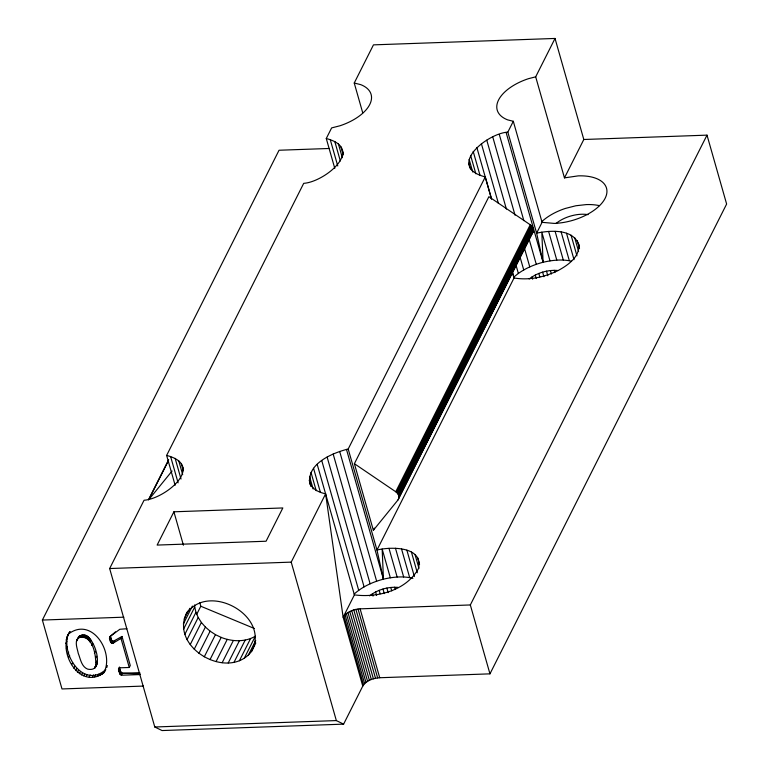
<?xml version="1.0" encoding="UTF-8"?>
<svg xmlns="http://www.w3.org/2000/svg" width="769" height="769" viewBox="0 0 769 769"><rect width="100%" height="100%" fill="white"/><g stroke="black" fill="none" stroke-linecap="round" stroke-linejoin="round"><path stroke-width="1.15" d="M95.5 667.194C96.692 657.783 93.693 634.886 79.649 637.414C73.536 640.019 77.458 648.748 78.236 653.314C80.409 658.677 81.389 666.531 87.493 669.068C110.505 674.576 87.801 615.498 76.448 641.413M69.085 633.56C92.607 616.459 114.975 653.592 103.575 673.038C79.197 690.552 56.502 650.872 70.085 631.58L67.855 635.107M104.786 671.51L105.786 669.53C84.234 689.062 61.539 655.947 67.883 635.031M310.724 486.046C304.168 464.774 331.727 453.066 348.194 449.009L485.268 176.928C445.837 166.604 487.113 133.373 507.838 132.105L513.298 121.281L507.636 119.868A41.872 21.695 -15.9 0 1 528.38 78.707L535.685 76.833L555.026 38.45L373.465 44.862L354.24 83.023L362.737 112.87M112.466 643.297L112.687 641.308L111.707 640.327L110.467 636.367L109.467 638.347L110.707 642.307L111.697 643.288L113.735 642.778L120.993 638.424L121.992 636.444L130.269 665.493L129.269 667.473L119.426 667.819L118.493 669.895L119.906 674.115L121.271 675.23L140.073 674.567M113.908 641.173L112.908 643.153L113.187 641.356L121.992 636.444M185.992 614.489C207.226 580.835 271.178 615.748 251.521 651.487C227.855 681.959 167.44 646.412 187.588 611.317M354.384 463.688L395.737 491.756C398.332 493.371 400.178 497.197 398.054 499.879L373.359 530.283L354.384 463.688L488.892 196.691L530.235 224.769C533.869 226.817 534.666 232.18 531.052 234.728M109.467 638.347L109.784 636.761L115.485 631.868M106.785 667.569L107.324 665.521M96.894 664.349L95.02 667.876M317.184 464.341L354.403 594.87L343.137 617.219L362.766 686.111L343.608 724.138L162.048 730.55L154.78 726.993L109.65 568.541L144.053 500.235C164.806 498.946 206.054 465.735 166.633 455.421L303.707 183.33C324.451 182.042 365.698 148.83 326.277 138.516L331.622 127.914L339.917 125.789A41.872 21.695 -15.9 0 0 360.661 84.619L354.24 83.023M143.467 686.073L61.991 688.947L42.372 620.054L279.041 150.243L329.276 148.475M66.086 640.019L67.086 638.039M65.874 643.47L66.865 641.481M66.403 648.584L67.403 646.604M67.682 654.131L68.681 652.15M76.737 640.25L78.717 636.588M78.255 638.087L79.255 636.107M68.662 657.351L69.662 655.371M78.88 637.712L79.88 635.732M148.427 499.85L168.651 459.747M168.267 461.016L148.821 499.619L172.073 471.013M79.649 637.414L80.649 635.434M80.61 637.193L81.61 635.213M81.764 637.088L82.754 635.107M83.177 637.116L84.177 635.136M84.196 637.27L85.196 635.29M85.176 637.549L86.176 635.569M71.652 664.656L72.651 662.676M85.907 637.857L86.907 635.876M86.695 638.318L87.695 636.338M87.56 638.962L88.56 636.982M73.786 668.203L74.785 666.223M88.31 639.702L89.31 637.722M89.194 640.798L90.194 638.818M75.718 670.626L76.717 668.646M90.069 642.125L91.069 640.144M77.39 672.25L78.39 670.27M91.694 645.383L92.693 643.403M79.39 673.74L80.38 671.76M81.447 674.922L82.446 672.942M94.414 653.304L95.414 651.324M83.686 675.836L84.686 673.855M86.138 676.489L87.137 674.509M95.664 658.216L96.663 656.236M96.279 662.465L97.279 660.484M89.166 676.893L90.165 674.913M94.443 668.424L95.443 666.444L94.798 666.858M96.202 664.935L97.202 662.955M173.9 511.798L157.136 545.077L266.074 541.232L282.838 507.953L173.9 511.798L183.416 545.202M109.871 639.952L110.871 637.972M110.323 641.394L111.322 639.414M92.549 676.951L93.549 674.971M110.707 642.307L111.707 640.327M94.664 676.797L95.664 674.817M111.697 643.288L113.187 641.356M113.735 642.778L114.735 640.798M97.759 676.259L98.749 674.278M99.98 675.499L100.97 673.519M101.941 674.413L102.94 672.433M103.575 673.038L104.574 671.058M118.455 669.02L119.455 667.04L120.55 671.491L122.511 673.269L140.102 673.846M118.493 669.895L119.493 667.915M118.897 671.645L119.897 669.664M119.56 673.471L120.55 671.491M120.896 672.135L119.906 674.115L121.848 673.106L121.271 675.23L122.511 673.269L139.823 672.654M184.156 619.074L188.415 610.624M188.799 610.403L189.856 608.289M183.33 624.034L192.375 606.078M183.541 629.215L194.72 607.039L194.634 604.963M184.791 634.483L195.96 612.297L194.72 607.039M196.604 614.556L200.796 606.241L199.815 602.781M187.03 639.673L198.21 617.488L195.96 612.297M190.203 644.633L201.372 622.457L198.21 617.488M194.211 649.238L205.39 627.052L201.372 622.457M198.95 653.342L210.12 631.157L205.39 627.052M204.275 656.832L215.445 634.646L210.12 631.157M210.033 659.6L221.203 637.414C232.075 641.702 245.042 642.307 255.356 636.213L244.186 658.389M216.06 661.571L227.24 639.385M222.183 662.695L233.363 640.51M228.23 662.936L239.409 640.75M234.016 662.282L245.196 640.096M239.39 660.754L250.569 638.568M343.608 724.138L336.341 720.582L291.211 562.129L325.623 493.823C319.5 492.496 312.925 489.728 310.07 483.749M248.272 655.275L255.721 640.49M251.521 651.487L255.779 643.038M373.359 530.283L374.436 528.14M395.737 491.756L530.235 224.769M396.593 492.42L531.1 225.432M397.342 493.169L531.85 226.182M397.967 493.986L532.475 226.999M398.457 494.851L532.955 227.864M398.794 495.755L533.292 228.758M398.967 496.649L533.475 229.662M398.986 497.533L533.484 230.546M398.054 499.879L533.33 231.392M512.414 272.226L514.048 277.965L376.983 550.056L383.443 579.163C372.773 581.97 362.372 586.612 354.144 594.081M513.298 121.281L542.078 222.328L536.627 233.151L543.087 262.267C532.417 265.065 522.026 269.708 513.788 277.186L512.481 272.591M542.078 222.328L554.266 223.414A41.872 21.695 -15.9 0 0 605.145 198.267A41.872 21.695 -15.9 0 0 578.211 175.87L564.465 177.879L583.806 139.497L555.026 38.45M362.766 686.111C366.294 680.469 373.388 678.181 379.723 677.739L489.959 673.846L470.33 604.953L707.009 135.142L583.806 139.497M489.959 673.846L726.628 204.035L707.009 135.142M66.884 637.011L68.854 633.127M470.33 604.953L360.103 608.846C354.153 609.211 347.876 611.307 343.926 615.979L363.545 684.871M110.303 636.309L119.858 629.263L126.904 628.734M529.187 278.964C537.214 272.745 547.653 269.727 557.756 270.477M369.543 595.869C377.569 589.65 388.009 586.622 398.111 587.381M506.127 132.518L543.087 262.267C552.334 260.143 562.12 259.038 571.473 261.191M346.483 449.423L383.443 579.163C393.046 576.961 403.244 575.856 412.895 578.355M579.345 246.359C574.578 228.566 550.883 230.181 536.627 233.151L507.838 132.105M354.403 594.87C377.675 598.032 406.484 590.352 418.442 568.618C423.757 546.211 390.806 546.519 376.983 550.056L348.194 449.009M109.65 568.541L291.211 562.129M42.372 620.054L123.847 617.18M154.78 726.993L336.341 720.582M514.048 277.965C529.034 280.589 544.577 277.148 558.111 270.553C567.839 265.276 580.326 256.702 578.692 244.061M200.796 606.241L254.443 628.523M215.445 634.646L221.203 637.414M535.685 76.833L564.465 177.879M577.24 240.649L579.528 248.695M574.674 237.659L578.605 251.444M571.069 235.17L576.952 255.846M566.513 233.257L574.03 259.672M561.149 231.969L569.32 260.681M555.122 231.354L563.302 260.057M548.614 231.411L556.794 260.114M554.199 270.313L554.853 272.611M549.989 260.864L541.809 232.151L543.087 262.267M550.412 270.544L551.392 273.985M546.509 271.159L547.816 275.744M542.616 272.13L543.923 276.725M499.321 134.537L523.852 220.655M529.082 239.024L536.281 264.286M538.829 273.437L539.809 276.888M535.262 275.052L536.243 278.493M492.804 137.122L515.047 215.205M524.535 248.502L529.764 266.872M532.013 276.907L532.667 279.205M486.777 140.198L506.396 209.091M520.132 257.307L523.737 269.938M481.394 143.668L498.399 203.372M516.066 265.372L518.354 273.408M485.268 176.928L491.478 198.738M476.828 147.437L491.545 199.104M473.195 151.397L480.067 175.505M470.618 155.434L475.848 173.804M469.148 159.423L472.752 172.054M468.85 163.268L470.484 169.007M342.407 150.34L343.387 153.781M340.965 146.937L343.253 154.973M338.398 143.947L342.32 157.722M334.784 141.458L340.34 160.971M330.228 139.535L337.754 165.95M326.277 138.516L334.784 168.363M417.596 557.554L419.557 564.446M415.029 554.564L418.961 568.349M411.425 552.075L417.307 572.742M406.868 550.162L414.385 576.567M401.505 548.874L409.675 577.577M395.477 548.249L403.658 576.961M388.97 548.316L397.15 577.019M394.555 587.218L395.208 589.515M390.344 577.759L382.164 549.056L383.443 579.163M390.767 587.449L391.748 590.89M386.865 588.054L388.172 592.649M382.972 589.035L384.279 593.62M339.677 451.441L376.637 581.191M379.184 590.342L380.165 593.783M375.618 591.947L376.599 595.398M333.16 454.027L370.12 583.777M372.369 593.812L373.023 596.11M327.133 457.094L364.083 586.843M321.75 460.564L358.71 590.313M360.103 608.846L379.723 677.739M358.027 609.01L377.646 677.902M355.893 609.375L375.522 678.268M313.55 468.292L320.423 492.41M353.778 609.913L373.398 678.806M351.712 610.624L371.34 679.517M310.974 472.329L316.203 490.709M349.76 611.49L369.389 680.382M309.503 476.328L313.108 488.959M347.963 612.48L367.592 681.372M309.205 480.173L310.839 485.912M346.367 613.575L365.986 682.468M345.012 614.748L364.631 683.641M182.762 467.244L183.416 469.542M181.321 463.832L183.282 470.724M178.754 460.842L182.676 474.627M175.14 458.353L181.023 479.029M170.583 456.44L178.11 482.855M166.633 455.421L175.14 485.268M120.993 638.424L129.269 667.473M325.623 493.823L343.137 617.219M112.687 641.308L112.908 643.153M541.424 222.01A41.872 21.695 -15.9 0 1 565.33 208.447L575.914 205.746L586.391 204.583A41.872 21.695 -15.9 0 1 599.32 205.621M556.035 223.51A24.848 12.871 -15.9 0 1 588.083 214.647"/></g></svg>
